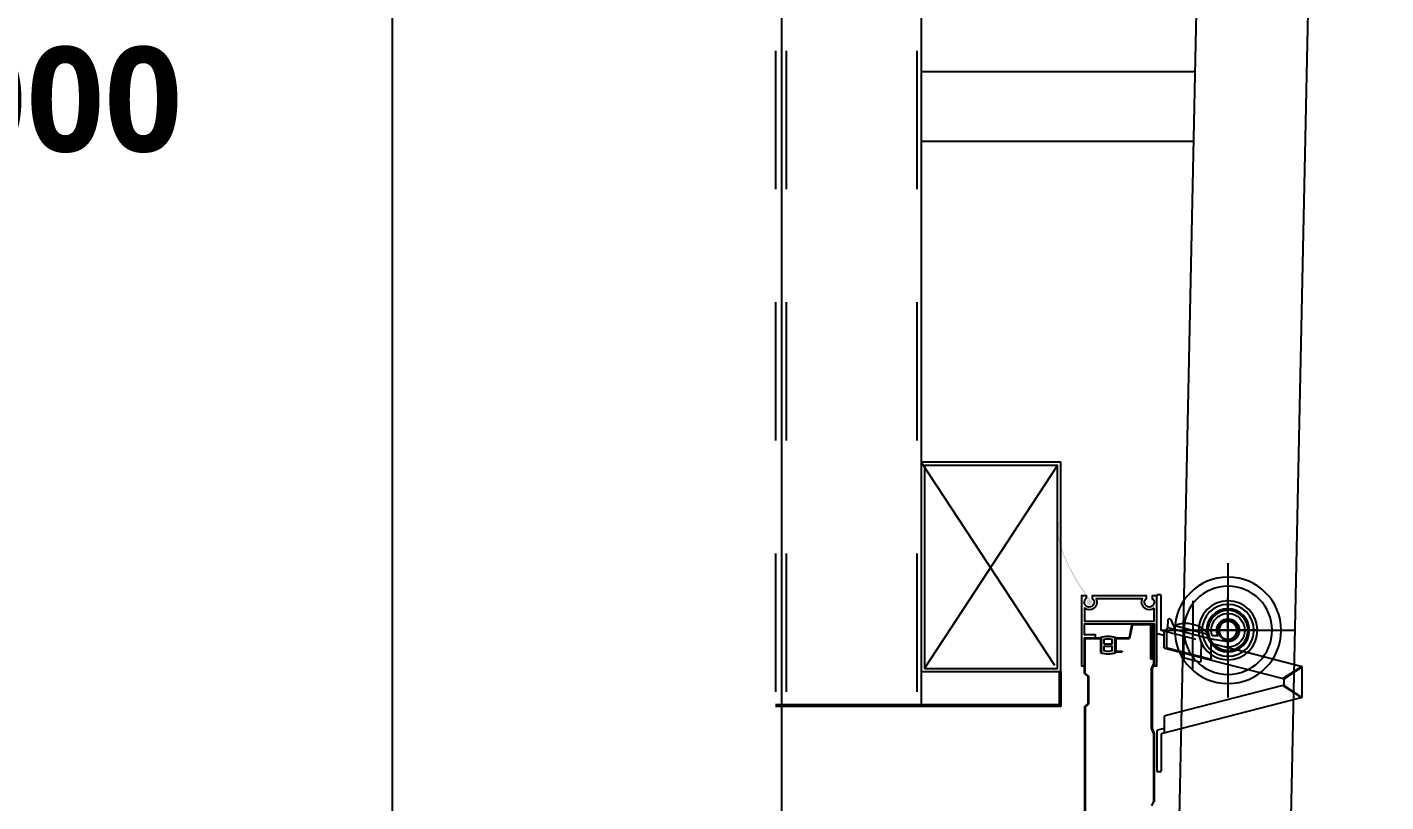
# Model space of a CAD drawing. Header units: millimetres. Extents: x -39468 to 212532, y -94717 to 83483.
# Drawn here: x 51239 to 52212, y 32432 to 32987 of the extents above; entities that cross this region are included whole.
import ezdxf
from ezdxf.enums import TextEntityAlignment as Align

# ---------------------------------------------------------------- set-up
doc = ezdxf.new("R2010")
doc.units = ezdxf.units.MM
doc.header["$LTSCALE"] = 300
doc.header["$MEASUREMENT"] = 0
for name, pattern in [('CEN', [62, 60, -1, 0, -1]), ('H1', [1, 0.5, -0.5]), ('HID', [2, 1.1, -0.9]), ('종-SECTION_2$0$CEN', [62, 60, -1, 0, -1]), ('주단면도-1$0$STD_CENTER', [66, 60, -2, 2, -2])]:
    doc.linetypes.add(name, pattern=pattern)
doc.layers.get('0').update_dxf_attribs({"linetype": 'CONTINUOUS'})
doc.layers.get('Defpoints').update_dxf_attribs({"color": 153, "linetype": 'CONTINUOUS'})
for name, color, linetype in [('A-30', 30, 'CONTINUOUS'), ('A-CEN', 1, 'CEN'), ('a-ohd', 9, 'CONTINUOUS'), ('A-OVERHEAD', 4, 'CONTINUOUS'), ('A-STEEL', 7, 'CONTINUOUS'), ('AF_01_Xref_X열_SEC_REV_01$0$DF', 7, 'CONTINUOUS'), ('종-SECTION_2$0$PANEL', 9, 'CONTINUOUS'), ('종-SECTION_2$0$WID', 7, 'CONTINUOUS'), ('주단면도-1$0$A-ST-AXIS-CEN', 252, '주단면도-1$0$STD_CENTER')]:
    doc.layers.add(name, color=color, linetype=linetype)
doc.styles.add('SH_대대리576', font='NanumGothicBold.ttf')

# ---------------------------------------------------------------- blocks, each defined once
blk = doc.blocks.new('AF_01_Xref_X열_SEC_REV_01$0$SFSS_H4000')
at = {"layer": 'Defpoints', "style": 'SH_대대리576'}
blk.add_text('H=5000', height=75, dxfattribs=at).set_placement((337.68, 535.42), align=Align.MIDDLE_CENTER)
blk = doc.blocks.new('SECTION_roll')
at = {"layer": 'A-CEN'}
for p, q in [((0, 31.73), (0, -31.73)), ((31.73, 0), (-31.73, 0))]:
    blk.add_line(p, q, dxfattribs=at)
at = {"layer": 'a-ohd', "color": 1}
for p, q in [((0, -13.77), (0, 15.14)), ((0, -13.77), (0, 15.14)), ((16.62, 13.87), (16.82, -18.37)), ((16.62, 13.87), (16.82, -18.37)), ((-13.39, 0), (13.14, 0)), ((-13.39, 0), (13.14, 0))]:
    blk.add_line(p, q, dxfattribs=at)
at = {"layer": 'a-ohd'}
for p, q in [((7.93, -4.12), (28.41, 1.13)), ((7.93, -4.12), (28.41, 1.13)), ((9.01, -2.07), (25.73, 2.21)), ((9.01, -2.07), (25.73, 2.21)), ((24.86, 0.22), (26.91, 5)), ((24.86, 0.22), (26.91, 5)), ((27.2, 5.24), (27.79, 5.39)), ((27.2, 5.24), (27.79, 5.39)), ((28.41, 1.13), (28.32, 4.99)), ((28.41, 1.13), (28.32, 4.99)), ((28.95, -8.05), (28.95, 0.71)), ((-21.21, -13.63), (7.93, -6.16)), ((0, -5.36), (7.93, -4.12)), ((0, -5.36), (7.93, -4.12)), ((4.69, -2.6), (7.5, -2.6)), ((4.69, -2.6), (7.5, -2.6)), ((6.65, -4.32), (7.93, -4.12)), ((6.65, -4.32), (7.93, -4.12)), ((9.01, -3.84), (9.01, -2.07)), ((9.01, -3.84), (9.01, -2.07)), ((8.47, -13.63), (28.62, -8.47)), ((8.47, -13.63), (28.62, -8.47)), ((12.75, -12.53), (12.75, -14.58)), ((20.9, -10.45), (20.9, -12.71)), ((20.9, -10.45), (20.9, -12.71)), ((12.75, -12.94), (12.75, -14.58)), ((13.28, -15), (20.57, -13.13)), ((13.28, -15), (20.57, -13.13))]:
    blk.add_line(p, q, dxfattribs=at)
at = {"layer": 'a-ohd', "color": 7}
for p, q in [((28.95, -8.05), (28.95, 0.71)), ((7.93, -13.21), (7.93, -4.12)), ((7.93, -13.21), (7.93, -4.12))]:
    blk.add_line(p, q, dxfattribs=at)
at = {"layer": 'a-ohd', "color": 1, "linetype": 'H1', "ltscale": 0.05}
for p, q in [((12.74, -12.54), (12.54, -2.94)), ((20.89, -10.45), (20.69, -0.85))]:
    blk.add_line(p, q, dxfattribs=at)
at = {"layer": 'a-ohd'}
for radius in [25.13, 20.84, 4.65, 4.22]:
    blk.add_circle((0, 0), radius, dxfattribs=at)
at = {"layer": 'a-ohd', "color": 4}
for radius in [13.93, 12.28, 10.13]:
    blk.add_circle((0, 0), radius, dxfattribs=at)
at = {"layer": 'a-ohd', "color": 6}
blk.add_circle((0, 0), 9.46, dxfattribs=at)
at = {"layer": 'a-ohd'}
for centre, radius, start, end in [((-0.01, 0.01), 7.95, 340.81023, 284.41777), ((-0.01, 0.01), 7.95, 340.81023, 284.41777), ((0, 0), 5.36, 330.99721, 287.7667), ((0, 0), 5.36, 330.99721, 287.7667), ((20.06, -10.45), 13.86, 65.91148, 142.83407), ((20.06, -10.45), 13.86, 65.91148, 142.83407), ((27.3, 4.83), 0.429, 104.37278, 156.81654), ((27.3, 4.83), 0.429, 104.37278, 156.81654), ((27.9, 4.98), 0.429, 1.27615, 104.37278), ((27.9, 4.98), 0.429, 1.27615, 104.37278), ((28.52, 0.71), 0.429, 0, 104.37278), ((28.52, 0.71), 0.429, 0, 104.37278), ((20.47, -12.71), 0.429, 284.37278, 0), ((20.47, -12.71), 0.429, 284.37278, 0), ((28.52, -8.05), 0.429, 284.37278, 0), ((28.52, -8.05), 0.429, 284.37278, 0), ((8.36, -13.21), 0.429, 180, 284.37278), ((8.36, -13.21), 0.429, 180, 284.37278), ((13.18, -14.58), 0.429, 180, 284.37278), ((13.18, -14.58), 0.429, 180, 284.37278)]:
    blk.add_arc(centre, radius, start, end, dxfattribs=at)
blk = doc.blocks.new('*X1187')
at = {"color": 0}
for p, q in [((112.38, 374.89), (114.29, 376.8)), ((112.38, 375.07), (114.11, 376.8)), ((112.38, 375.25), (113.94, 376.8)), ((112.38, 375.43), (113.76, 376.8)), ((112.38, 375.6), (113.58, 376.8)), ((112.38, 375.78), (113.41, 376.8)), ((112.38, 375.96), (113.23, 376.8)), ((112.38, 376.13), (113.05, 376.8)), ((112.38, 376.31), (112.87, 376.8)), ((112.38, 376.49), (112.7, 376.8)), ((112.38, 376.66), (112.52, 376.8)), ((114.39, 374.75), (112.38, 376.76)), ((114.21, 374.75), (112.38, 376.58)), ((114.04, 374.75), (112.38, 376.41)), ((113.86, 374.75), (112.38, 376.23)), ((113.68, 374.75), (112.38, 376.05)), ((113.5, 374.75), (112.38, 375.88)), ((113.33, 374.75), (112.38, 375.7)), ((113.15, 374.75), (112.38, 375.52)), ((112.97, 374.75), (112.38, 375.35)), ((112.8, 374.75), (112.38, 375.17)), ((112.62, 374.75), (112.38, 374.99)), ((112.44, 374.75), (112.38, 374.82)), ((112.42, 374.75), (114.47, 376.8)), ((114.57, 374.75), (112.52, 376.8)), ((112.59, 374.75), (114.64, 376.8)), ((114.74, 374.75), (112.69, 376.8)), ((112.77, 374.75), (114.82, 376.8)), ((114.92, 374.75), (112.87, 376.8)), ((112.95, 374.75), (115, 376.8)), ((115.1, 374.75), (113.05, 376.8)), ((113.12, 374.75), (115.17, 376.8)), ((115.27, 374.75), (113.22, 376.8)), ((113.3, 374.75), (115.35, 376.8)), ((115.45, 374.75), (113.4, 376.8)), ((113.48, 374.75), (115.53, 376.8)), ((115.63, 374.75), (113.58, 376.8)), ((113.65, 374.75), (115.7, 376.8)), ((115.8, 374.75), (113.75, 376.8)), ((113.83, 374.75), (115.88, 376.8)), ((115.98, 374.75), (113.93, 376.8)), ((114.01, 374.75), (116.06, 376.8)), ((116.16, 374.75), (114.11, 376.8)), ((114.18, 374.75), (116.23, 376.8)), ((116.33, 374.75), (114.28, 376.8)), ((114.36, 374.75), (116.41, 376.8)), ((116.51, 374.75), (114.46, 376.8)), ((114.54, 374.75), (116.59, 376.8)), ((116.69, 374.75), (114.64, 376.8)), ((114.71, 374.75), (116.76, 376.8)), ((116.86, 374.75), (114.81, 376.8)), ((114.89, 374.75), (116.94, 376.8)), ((117.04, 374.75), (114.99, 376.8)), ((115.07, 374.75), (117.12, 376.8)), ((117.22, 374.75), (115.17, 376.8)), ((115.24, 374.75), (117.29, 376.8)), ((117.39, 374.75), (115.34, 376.8)), ((115.42, 374.75), (117.47, 376.8)), ((117.57, 374.75), (115.52, 376.8)), ((115.6, 374.75), (117.65, 376.8)), ((117.75, 374.75), (115.7, 376.8)), ((115.77, 374.75), (117.82, 376.8)), ((117.92, 374.75), (115.87, 376.8)), ((115.95, 374.75), (118, 376.8)), ((118.1, 374.75), (116.05, 376.8)), ((116.13, 374.75), (118.18, 376.8)), ((118.28, 374.75), (116.23, 376.8)), ((116.3, 374.75), (118.35, 376.8)), ((118.45, 374.75), (116.4, 376.8)), ((116.48, 374.75), (118.53, 376.8)), ((118.63, 374.75), (116.58, 376.8)), ((116.66, 374.75), (118.71, 376.8)), ((118.81, 374.75), (116.76, 376.8)), ((116.84, 374.75), (118.89, 376.8)), ((118.98, 374.75), (116.93, 376.8)), ((117.01, 374.75), (119.06, 376.8)), ((119.16, 374.75), (117.11, 376.8)), ((117.19, 374.75), (119.24, 376.8)), ((119.34, 374.75), (117.29, 376.8)), ((117.37, 374.75), (119.42, 376.8)), ((119.52, 374.75), (117.47, 376.8)), ((117.54, 374.75), (119.59, 376.8)), ((119.69, 374.75), (117.64, 376.8)), ((117.72, 374.75), (119.77, 376.8)), ((119.87, 374.75), (117.82, 376.8)), ((117.9, 374.75), (119.95, 376.8)), ((120.05, 374.75), (118, 376.8)), ((118.07, 374.75), (120.12, 376.8)), ((120.22, 374.75), (118.17, 376.8)), ((118.25, 374.75), (120.3, 376.8)), ((120.4, 374.75), (118.35, 376.8)), ((118.43, 374.75), (120.48, 376.8)), ((120.58, 374.75), (118.53, 376.8)), ((118.6, 374.75), (120.65, 376.8)), ((120.75, 374.75), (118.7, 376.8)), ((118.78, 374.75), (120.83, 376.8)), ((120.93, 374.75), (118.88, 376.8)), ((118.96, 374.75), (121.01, 376.8)), ((121.11, 374.75), (119.06, 376.8)), ((119.13, 374.75), (121.18, 376.8)), ((121.28, 374.75), (119.23, 376.8)), ((119.31, 374.75), (121.36, 376.8)), ((121.46, 374.75), (119.41, 376.8)), ((119.49, 374.75), (121.54, 376.8)), ((121.64, 374.75), (119.59, 376.8)), ((119.66, 374.75), (121.71, 376.8)), ((121.81, 374.75), (119.76, 376.8)), ((119.84, 374.75), (121.89, 376.8)), ((121.99, 374.75), (119.94, 376.8)), ((120.02, 374.75), (122.07, 376.8)), ((122.17, 374.75), (120.12, 376.8)), ((120.19, 374.75), (122.24, 376.8)), ((122.34, 374.75), (120.29, 376.8)), ((120.37, 374.75), (122.42, 376.8)), ((122.52, 374.75), (120.47, 376.8)), ((120.55, 374.75), (122.6, 376.8)), ((122.7, 374.75), (120.65, 376.8)), ((120.72, 374.75), (122.77, 376.8)), ((122.87, 374.75), (120.82, 376.8)), ((120.9, 374.75), (122.95, 376.8)), ((123.05, 374.75), (121, 376.8)), ((121.08, 374.75), (123.13, 376.8)), ((123.23, 374.75), (121.18, 376.8)), ((121.25, 374.75), (123.3, 376.8)), ((123.4, 374.75), (121.35, 376.8)), ((121.43, 374.75), (123.48, 376.8)), ((123.58, 374.75), (121.53, 376.8)), ((121.61, 374.75), (123.66, 376.8)), ((123.76, 374.75), (121.71, 376.8)), ((121.78, 374.75), (123.83, 376.8)), ((123.93, 374.75), (121.88, 376.8)), ((121.96, 374.75), (124.01, 376.8)), ((124.11, 374.75), (122.06, 376.8)), ((122.14, 374.75), (124.19, 376.8)), ((124.29, 374.75), (122.24, 376.8)), ((122.32, 374.75), (124.37, 376.8)), ((124.47, 374.75), (122.42, 376.8)), ((122.49, 374.75), (124.54, 376.8)), ((124.64, 374.75), (122.59, 376.8)), ((122.67, 374.75), (124.72, 376.8)), ((124.82, 374.75), (122.77, 376.8)), ((122.85, 374.75), (124.9, 376.8)), ((125, 374.75), (122.95, 376.8)), ((123.02, 374.75), (125.07, 376.8)), ((125.17, 374.75), (123.12, 376.8)), ((123.2, 374.75), (125.25, 376.8)), ((125.35, 374.75), (123.3, 376.8)), ((123.38, 374.75), (125.43, 376.8)), ((125.53, 374.75), (123.48, 376.8)), ((123.55, 374.75), (125.6, 376.8)), ((125.7, 374.75), (123.65, 376.8)), ((123.73, 374.75), (125.78, 376.8)), ((125.88, 374.75), (123.83, 376.8)), ((123.91, 374.75), (125.96, 376.8)), ((126.06, 374.75), (124.01, 376.8)), ((124.08, 374.75), (126.13, 376.8)), ((126.23, 374.75), (124.18, 376.8)), ((124.26, 374.75), (126.31, 376.8)), ((126.41, 374.75), (124.36, 376.8)), ((124.44, 374.75), (126.49, 376.8)), ((126.59, 374.75), (124.54, 376.8)), ((124.61, 374.75), (126.66, 376.8)), ((126.76, 374.75), (124.71, 376.8)), ((124.79, 374.75), (126.84, 376.8)), ((126.94, 374.75), (124.89, 376.8)), ((124.97, 374.75), (127.02, 376.8)), ((127.12, 374.75), (125.07, 376.8)), ((125.14, 374.75), (127.19, 376.8)), ((127.29, 374.75), (125.24, 376.8)), ((125.32, 374.75), (127.37, 376.8)), ((127.47, 374.75), (125.42, 376.8)), ((125.5, 374.75), (127.55, 376.8)), ((127.65, 374.75), (125.6, 376.8)), ((125.67, 374.75), (127.72, 376.8)), ((127.82, 374.75), (125.77, 376.8)), ((125.85, 374.75), (127.9, 376.8)), ((128, 374.75), (125.95, 376.8)), ((126.03, 374.75), (128.08, 376.8)), ((128.18, 374.75), (126.13, 376.8)), ((126.2, 374.75), (128.25, 376.8)), ((128.35, 374.75), (126.3, 376.8)), ((126.38, 374.75), (128.43, 376.8)), ((128.53, 374.75), (126.48, 376.8)), ((126.56, 374.75), (128.61, 376.8)), ((128.71, 374.75), (126.66, 376.8)), ((126.73, 374.75), (128.78, 376.8)), ((128.88, 374.75), (126.83, 376.8)), ((126.91, 374.75), (128.96, 376.8)), ((129.06, 374.75), (127.01, 376.8)), ((127.09, 374.75), (129.14, 376.8)), ((129.24, 374.75), (127.19, 376.8)), ((127.26, 374.75), (129.31, 376.8)), ((129.41, 374.75), (127.36, 376.8)), ((127.44, 374.75), (129.49, 376.8)), ((129.59, 374.75), (127.54, 376.8)), ((127.62, 374.75), (129.67, 376.8)), ((129.77, 374.75), (127.72, 376.8)), ((127.8, 374.75), (129.85, 376.8)), ((129.95, 374.75), (127.9, 376.8)), ((127.97, 374.75), (130.02, 376.8)), ((130.12, 374.75), (128.07, 376.8)), ((128.15, 374.75), (130.2, 376.8)), ((130.3, 374.75), (128.25, 376.8)), ((128.33, 374.75), (130.38, 376.8)), ((130.48, 374.75), (128.43, 376.8)), ((128.5, 374.75), (130.55, 376.8)), ((130.65, 374.75), (128.6, 376.8)), ((128.68, 374.75), (130.73, 376.8)), ((130.83, 374.75), (128.78, 376.8)), ((128.86, 374.75), (130.91, 376.8)), ((131.01, 374.75), (128.96, 376.8)), ((129.03, 374.75), (131.08, 376.8)), ((131.18, 374.75), (129.13, 376.8)), ((129.21, 374.75), (131.26, 376.8)), ((131.36, 374.75), (129.31, 376.8)), ((129.39, 374.75), (131.44, 376.8)), ((131.54, 374.75), (129.49, 376.8)), ((129.56, 374.75), (131.61, 376.8)), ((131.71, 374.75), (129.66, 376.8)), ((129.74, 374.75), (131.79, 376.8)), ((131.89, 374.75), (129.84, 376.8)), ((129.92, 374.75), (131.97, 376.8)), ((132.07, 374.75), (130.02, 376.8)), ((130.09, 374.75), (132.14, 376.8)), ((132.24, 374.75), (130.19, 376.8)), ((130.27, 374.75), (132.32, 376.8)), ((132.42, 374.75), (130.37, 376.8)), ((130.45, 374.75), (132.5, 376.8)), ((132.6, 374.75), (130.55, 376.8)), ((130.62, 374.75), (132.67, 376.8)), ((132.77, 374.75), (130.72, 376.8)), ((130.8, 374.75), (132.85, 376.8)), ((132.95, 374.75), (130.9, 376.8)), ((130.98, 374.75), (133.03, 376.8)), ((133.13, 374.75), (131.08, 376.8)), ((131.15, 374.75), (133.2, 376.8)), ((133.3, 374.75), (131.25, 376.8)), ((131.33, 374.75), (133.38, 376.8)), ((133.48, 374.75), (131.43, 376.8)), ((131.51, 374.75), (133.56, 376.8)), ((133.66, 374.75), (131.61, 376.8)), ((131.68, 374.75), (133.73, 376.8)), ((133.83, 374.75), (131.78, 376.8)), ((131.86, 374.75), (133.91, 376.8)), ((134.01, 374.75), (131.96, 376.8)), ((132.04, 374.75), (134.09, 376.8)), ((134.19, 374.75), (132.14, 376.8)), ((132.21, 374.75), (134.26, 376.8)), ((134.36, 374.75), (132.31, 376.8)), ((132.39, 374.75), (134.44, 376.8)), ((134.54, 374.75), (132.49, 376.8)), ((132.57, 374.75), (134.62, 376.8)), ((134.72, 374.75), (132.67, 376.8)), ((132.75, 374.75), (134.8, 376.8)), ((134.89, 374.75), (132.84, 376.8)), ((132.92, 374.75), (134.97, 376.8)), ((135.07, 374.75), (133.02, 376.8)), ((133.1, 374.75), (135.15, 376.8)), ((135.25, 374.75), (133.2, 376.8)), ((133.28, 374.75), (135.33, 376.8)), ((135.43, 374.75), (133.38, 376.8)), ((133.45, 374.75), (135.5, 376.8)), ((135.6, 374.75), (133.55, 376.8)), ((133.63, 374.75), (135.68, 376.8)), ((135.78, 374.75), (133.73, 376.8)), ((133.81, 374.75), (135.86, 376.8)), ((135.96, 374.75), (133.91, 376.8)), ((133.98, 374.75), (136.03, 376.8)), ((136.13, 374.75), (134.08, 376.8)), ((134.16, 374.75), (136.21, 376.8)), ((136.31, 374.75), (134.26, 376.8)), ((134.34, 374.75), (136.39, 376.8)), ((136.49, 374.75), (134.44, 376.8)), ((134.51, 374.75), (136.56, 376.8)), ((136.66, 374.75), (134.61, 376.8)), ((134.69, 374.75), (136.74, 376.8)), ((136.84, 374.75), (134.79, 376.8)), ((134.87, 374.75), (136.88, 376.77)), ((136.88, 374.89), (134.97, 376.8)), ((135.04, 374.75), (136.88, 376.59)), ((136.88, 375.06), (135.14, 376.8)), ((135.22, 374.75), (136.88, 376.41)), ((136.88, 375.24), (135.32, 376.8)), ((135.4, 374.75), (136.88, 376.24)), ((136.88, 375.42), (135.5, 376.8)), ((135.57, 374.75), (136.88, 376.06)), ((136.88, 375.59), (135.67, 376.8)), ((135.75, 374.75), (136.88, 375.88)), ((136.88, 375.77), (135.85, 376.8)), ((135.93, 374.75), (136.88, 375.71)), ((136.88, 375.95), (136.03, 376.8)), ((136.1, 374.75), (136.88, 375.53)), ((136.88, 376.12), (136.2, 376.8)), ((136.28, 374.75), (136.88, 375.35)), ((136.88, 376.3), (136.38, 376.8)), ((136.46, 374.75), (136.88, 375.18)), ((136.88, 376.48), (136.56, 376.8)), ((136.63, 374.75), (136.88, 375)), ((136.88, 376.65), (136.73, 376.8)), ((136.81, 374.75), (136.88, 374.82))]:
    blk.add_line(p, q, dxfattribs=at)
blk = doc.blocks.new('1231231231')
at = {"ltscale": 0.3}
h = blk.add_hatch(color=256, dxfattribs=at)
h.paths.add_polyline_path([(988.88, -680.74), (989.38, -680.74), (989.38, -681.24, -0.183952), (978.38, -681.24), (978.38, -680.74), (978.88, -680.74), (978.88, -670.74), (978.38, -670.74, -0.183952), (989.38, -670.74), (988.88, -670.74)])
h.paths.add_polyline_path([(986.88, -674.79), (986.88, -672.23, 0.353166), (986.72, -672.03, 0.106822), (981.04, -672.03, 0.353165), (980.88, -672.23), (980.88, -674.79, 0.414214), (981.08, -674.99), (986.68, -674.99, 0.414214)], flags=16)
h.paths.add_polyline_path([(986.68, -676.99), (981.08, -676.99, 0.414214), (980.88, -677.19), (980.88, -679.75, 0.353167), (981.04, -679.95, 0.106822), (986.72, -679.95, 0.353167), (986.88, -679.75), (986.88, -677.19, 0.414214)], flags=16)
at = {"layer": 'a-ohd'}
h = blk.add_hatch(color=256, dxfattribs=at)
h.paths.add_polyline_path([(971.17, -643.43, -0.060025), (953.32, -613.37, -0.057982), (948.6, -597.64), (948.38, -601.2, 0.045745), (953.22, -615.02, 0.056845), (969.87, -643.35, 5.899951)])
h.paths.add_polyline_path([(947.42, -596.9, 0.013746), (948.38, -601.2), (948.6, -597.64, -0.005891), (948.32, -595.99), (948.72, -589.67), (947.94, -588.54), (948, -587.66), (947.91, -587.65), (947.74, -590.4), (947.82, -590.51)])
h.paths.add_polyline_path([(948.72, -589.67), (948.84, -587.71), (948, -587.66), (947.94, -588.54)], flags=16)
for p, q in [((1014.33, -661.24, -22.76), (1014.33, -685.74, -22.76)), ((978.88, -680.74, -22.76), (978.88, -670.74, -22.76)), ((978.88, -670.74, -22.76), (978.88, -680.74, -22.76)), ((978.88, -670.74, -22.76), (978.88, -680.74, -22.76)), ((978.88, -680.74, -22.76), (978.88, -670.74, -22.76)), ((988.88, -680.74, -22.76), (988.88, -670.74, -22.76)), ((988.88, -670.74, -22.76), (988.88, -680.74, -22.76)), ((988.88, -670.74, -22.76), (988.88, -680.74, -22.76)), ((988.88, -680.74, -22.76), (988.88, -670.74, -22.76)), ((978.88, -680.74, -22.76), (978.38, -680.74, -22.76)), ((978.88, -678.74, -22.76), (978.88, -672.74, -22.76)), ((988.88, -678.74, -22.76), (988.88, -672.74, -22.76)), ((1014.33, -685.74, -22.76), (1016.38, -685.74, -22.76))]:
    blk.add_line(p, q)
at = {"layer": 'A-30', "ltscale": 3}
for p, q in [((948.8, -695), (948.8, -718.8)), ((950, -695), (950, -720)), ((948.8, -718.8), (745.5, -718.8)), ((950, -720), (745.5, -720))]:
    blk.add_line(p, q, dxfattribs=at)
at = {"layer": 'A-OVERHEAD'}
for p, q in [((1102.84, 2407.57), (1030, -1020)), ((1182.83, 2406.25), (1109.99, -1021.32)), ((850, -265), (1046.04, -265)), ((850, -315), (1044.98, -315))]:
    blk.add_line(p, q, dxfattribs=at)
at = {"layer": 'A-STEEL', "color": 8, "linetype": 'HID', "ltscale": 0.3}
for p, q in [((745.5, 4429.62), (745.5, -718.8)), ((753.2, 4429.62), (753.2, -718.8)), ((846.8, 4429.62), (846.8, -718.8))]:
    blk.add_line(p, q, dxfattribs=at)
at = {"layer": 'A-STEEL'}
for p, q in [((750, 4429.62), (750, -718.8)), ((850, 4429.62), (850, -718.8)), ((1024.08, -669.22, -18.3), (1019.37, -668.01, -18.3)), ((1024.08, -669.22, -18.3), (1019.37, -668.01, -18.3)), ((1024.73, -666.3, -18.3), (1021.87, -665.56, -18.3)), ((1024.73, -666.3, -18.3), (1021.87, -665.56, -18.3)), ((1046.86, -671.97, -18.3), (1024.73, -666.3, -18.3)), ((1046.86, -671.97, -18.3), (1024.73, -666.3, -18.3)), ((1108.51, -699.85, -18.3), (1024.57, -678.34, -18.3)), ((1122.93, -691.46, -18.3), (1078.73, -680.13, -18.3)), ((1122.55, -691.36, -18.3), (1109.56, -699.67, -18.3)), ((1122.55, -691.36, -18.3), (1109.56, -699.67, -18.3)), ((1122.93, -691.46, -18.3), (1110.5, -699.82, -18.3)), ((1122.93, -691.46, -18.3), (1110.5, -699.82, -18.3)), ((1122.93, -713.57, -18.3), (1122.93, -691.46, -18.3)), ((1122.93, -713.57, -18.3), (1122.93, -691.46, -18.3)), ((1109.06, -705.04, -18.3), (1024.57, -726.69, -18.3)), ((1122.55, -713.66, -18.3), (1109.06, -705.04, -18.3)), ((1109.92, -704.12, -18.3), (1109.92, -700.9, -18.3)), ((1109.92, -704.12, -18.3), (1109.92, -700.9, -18.3)), ((1122.93, -713.57, -18.3), (1110.5, -705.2, -18.3)), ((1122.93, -713.57, -18.3), (1110.5, -705.2, -18.3)), ((1122.93, -713.57, -18.3), (1021.87, -739.46, -18.3)), ((1122.93, -713.57, -18.3), (1021.87, -739.46, -18.3)), ((1024.08, -735.81, -18.3), (1019.37, -737.02, -18.3)), ((1024.08, -735.81, -18.3), (1019.37, -737.02, -18.3))]:
    blk.add_line(p, q, dxfattribs=at)
at = {"layer": 'A-STEEL', "color": 1}
for p, q in [((850, -545), (945.4, -690.4)), ((852.3, -692.7), (947.7, -547.3))]:
    blk.add_line(p, q, dxfattribs=at)
at = {"layer": 'A-STEEL', "color": 7}
for p, q in [((1018.88, -667.38, -18.3), (1018.88, -640.74, -18.3)), ((1018.88, -667.38, -18.3), (1018.88, -640.74, -18.3)), ((1021.87, -665.56, -18.3), (1021.87, -640.74, -18.3)), ((1021.87, -665.56, -18.3), (1021.87, -640.74, -18.3)), ((1024.08, -677.71, -18.3), (1024.08, -666.13, -18.3)), ((1024.08, -677.71, -18.3), (1024.08, -666.13, -18.3)), ((1024.08, -727.32, -18.3), (1024.08, -738.9, -18.3)), ((1024.08, -727.32, -18.3), (1024.08, -738.9, -18.3)), ((1018.88, -737.65, -18.3), (1018.88, -766.11, -18.3)), ((1018.88, -737.65, -18.3), (1018.88, -766.11, -18.3)), ((1021.87, -739.46, -18.3), (1021.87, -766.11, -18.3)), ((1021.87, -739.46, -18.3), (1021.87, -766.11, -18.3))]:
    blk.add_line(p, q, dxfattribs=at)
at = {"layer": 'A-STEEL', "color": 7, "linetype": '종-SECTION_2$0$CEN'}
for p, q in [((1021.22, -640.09, -18.3), (1019.53, -640.09, -18.3)), ((1021.22, -640.09, -18.3), (1019.53, -640.09, -18.3)), ((1021.22, -766.76, -18.3), (1019.53, -766.76, -18.3)), ((1021.22, -766.76, -18.3), (1019.53, -766.76, -18.3))]:
    blk.add_line(p, q, dxfattribs=at)
at = {"layer": 'A-STEEL'}
blk.add_lwpolyline([(850, -695), (950, -695), (950, -545), (850, -545)], close=True, dxfattribs=at)
at = {"layer": 'A-STEEL', "color": 251}
blk.add_lwpolyline([(852.3, -692.7), (947.7, -692.7), (947.7, -547.3), (852.3, -547.3)], close=True, dxfattribs=at)
at = {"layer": 'A-STEEL'}
for points in [[(972.83, -642.74, -2.775129), (968.38, -642.37), (968.38, -640.74), (964.88, -640.74), (964.88, -690.74), (966.88, -690.74), (966.88, -670.74), (974.88, -670.74), (974.88, -668.74), (966.88, -668.74), (966.88, -660.74), (1016.88, -660.74), (1016.88, -690.74), (1018.88, -690.74), (1018.88, -640.74), (1015.38, -640.74), (1015.38, -642.74), (1015.83, -642.74, -2.44949), (1010.93, -642.74), (1011.38, -642.74), (1011.38, -640.74), (972.38, -640.74), (972.38, -642.74)], [(1016.88, -649.48, -0.813815), (1008.48, -642.74), (975.28, -642.74, -0.813815), (966.88, -649.48), (966.88, -658.74), (1016.88, -658.74)]]:
    blk.add_lwpolyline(points, format="xyb", close=True, dxfattribs=at)
at = {"layer": 'A-STEEL', "color": 7}
for centre, start, end in [((1019.53, -640.74, -18.3), 90, 180), ((1019.53, -640.74, -18.3), 90, 180), ((1021.22, -640.74, -18.3), 0, 90), ((1021.22, -640.74, -18.3), 0, 90), ((1019.53, -766.11, -18.3), 180, 270), ((1019.53, -766.11, -18.3), 180, 270), ((1021.22, -766.11, -18.3), 270, 0), ((1021.22, -766.11, -18.3), 270, 0)]:
    blk.add_arc(centre, 0.65, start, end, dxfattribs=at)
at = {"layer": 'A-STEEL'}
for centre, radius, start, end in [((1019.53, -667.38, -18.3), 0.65, 180, 255.62722), ((1019.53, -667.38, -18.3), 0.65, 180, 255.62722), ((1024.73, -677.71, -18.3), 0.65, 180, 255.62722), ((1024.73, -677.71, -18.3), 0.65, 180, 255.62722), ((1108.83, -698.59, -18.3), 1.3, 255.62722, 303.93381), ((1108.83, -698.59, -18.3), 1.3, 255.62722, 303.93381), ((1111.22, -700.9, -18.3), 1.3, 123.93381, 180), ((1111.22, -700.9, -18.3), 1.3, 123.93381, 180), ((1111.22, -704.12, -18.3), 1.3, 180, 236.06619), ((1024.73, -727.32, -18.3), 0.65, 104.37278, 180), ((1024.73, -727.32, -18.3), 0.65, 104.37278, 180), ((1019.53, -737.65, -18.3), 0.65, 104.37278, 180), ((1019.53, -737.65, -18.3), 0.65, 104.37278, 180)]:
    blk.add_arc(centre, radius, start, end, dxfattribs=at)
at = {"layer": '종-SECTION_2$0$PANEL'}
for p, q in [((1000.88, -660.74, -22.76), (998.88, -670.74, -22.76)), ((1001.25, -661.24, -22.76), (999.25, -671.24, -22.76)), ((1000.88, -660.74, -22.76), (1016.88, -660.74, -22.76)), ((1001.25, -661.24, -22.76), (1016.38, -661.24, -22.76)), ((1016.38, -661.24, -22.76), (1016.38, -689.23, -22.76)), ((1016.88, -689.53, -22.76), (1016.88, -660.74, -22.76)), ((966.88, -670.74, -22.76), (978.88, -670.74, -22.76)), ((966.88, -696.3, -22.76), (966.88, -670.74, -22.76)), ((967.38, -671.24, -22.76), (978.38, -671.24, -22.76)), ((967.38, -695.99, -22.76), (967.38, -671.24, -22.76)), ((978.38, -671.24, -22.76), (978.38, -680.74, -22.76)), ((988.88, -670.74, -22.76), (998.88, -670.74, -22.76)), ((989.38, -671.24, -22.76), (999.25, -671.24, -22.76)), ((989.38, -671.24, -22.76), (989.38, -680.24, -22.76)), ((988.88, -680.74, -22.76), (993.88, -680.74, -22.76)), ((989.38, -680.24, -22.76), (993.88, -680.24, -22.76)), ((993.88, -680.24, -22.76), (993.88, -680.74, -22.76)), ((1016.38, -689.23, -22.76), (1014.88, -692.42, -22.76)), ((1016.88, -689.53, -22.76), (1015.38, -692.73, -22.76)), ((966.88, -696.3, -22.76), (969.38, -698.55, -22.76)), ((967.38, -695.99, -22.76), (969.88, -698.24, -22.76)), ((969.38, -698.55, -22.76), (969.38, -717.93, -22.76)), ((969.88, -698.24, -22.76), (969.88, -718.24, -22.76)), ((1014.88, -735.53, -22.76), (1014.88, -692.42, -22.76)), ((1015.38, -692.73, -22.76), (1015.38, -735.23, -22.76)), ((966.88, -720.18, -22.76), (969.38, -717.93, -22.76)), ((966.88, -720.18, -22.76), (966.88, -821.3, -22.76)), ((967.38, -720.49, -22.76), (969.88, -718.24, -22.76)), ((967.38, -720.49, -22.76), (967.38, -820.99, -22.76)), ((1016.38, -739.03, -22.76), (1014.88, -735.53, -22.76)), ((1016.88, -738.73, -22.76), (1015.38, -735.23, -22.76)), ((1016.38, -739.03, -22.76), (1016.38, -787.99, -22.76)), ((1016.88, -738.73, -22.76), (1016.88, -788.23, -22.76)), ((1016.38, -787.99, -22.76), (1014.88, -791.18, -22.76))]:
    blk.add_line(p, q, dxfattribs=at)
at = {"layer": '종-SECTION_2$0$WID'}
for p, q in [((978.38, -680.74, -22.76), (978.38, -681.24, -22.76)), ((989.38, -681.24, -22.76), (989.38, -680.74, -22.76))]:
    blk.add_line(p, q, dxfattribs=at)
at = {"layer": '종-SECTION_2$0$WID', "elevation": -22.76}
for points in [[(986.68, -674.99, 0.414214), (986.88, -674.79), (986.88, -672.23, 0.353163), (986.72, -672.03, 0.106823), (981.04, -672.03, 0.353163), (980.88, -672.23), (980.88, -674.79, 0.414214), (981.08, -674.99)], [(986.72, -679.95, 0.353163), (986.88, -679.75), (986.88, -677.19, 0.414214), (986.68, -676.99), (981.08, -676.99, 0.414214), (980.88, -677.19), (980.88, -679.75, 0.353163), (981.04, -679.95, 0.106823)]]:
    blk.add_lwpolyline(points, format="xyb", close=True, dxfattribs=at)
at = {"layer": '종-SECTION_2$0$WID'}
for centre, start, end in [((983.88, -685.18, -22.76), 69.15368, 110.84632), ((983.88, -666.8, -22.76), 249.15368, 290.84632)]:
    blk.add_arc(centre, 15.46, start, end, dxfattribs=at)
at = {"xscale": -1.516417910447761, "yscale": 1.516417910447761, "zscale": 1.516417910447761}
blk.add_blockref('SECTION_roll', (1069.75, -665.41, -18.3), dxfattribs=at)
at = {"extrusion": (0, 0, -1), "zscale": -1, "rotation": 270}
blk.add_blockref('*X1187', (-1391.13, -548.86, 22.76), dxfattribs=at)

msp = doc.modelspace()

# ---------------------------------------------------------------- linework, layer by layer
msp.add_line((51779, 37650), (51779, 28000))
at = {"layer": '주단면도-1$0$A-ST-AXIS-CEN', "linetype": 'Continuous'}
msp.add_line((51500, 55500), (51500, 0), dxfattribs=at)

# ---------------------------------------------------------------- block references
msp.add_blockref('1231231231', (51029, 33220.38))
at = {"layer": 'AF_01_Xref_X열_SEC_REV_01$0$DF'}
msp.add_blockref('AF_01_Xref_X열_SEC_REV_01$0$SFSS_H4000', (50835, 32400), dxfattribs=at)

doc.saveas('drawing.dxf')
